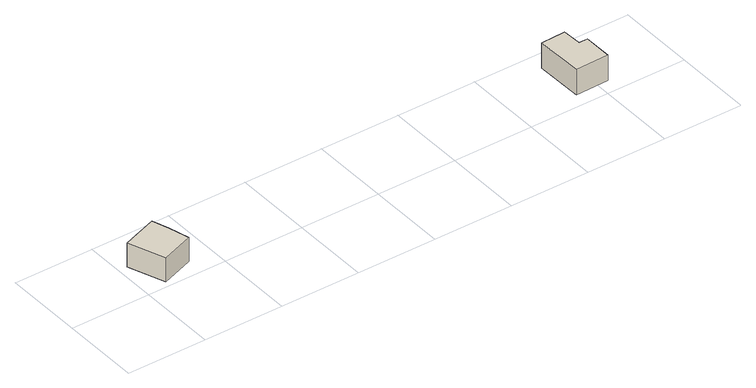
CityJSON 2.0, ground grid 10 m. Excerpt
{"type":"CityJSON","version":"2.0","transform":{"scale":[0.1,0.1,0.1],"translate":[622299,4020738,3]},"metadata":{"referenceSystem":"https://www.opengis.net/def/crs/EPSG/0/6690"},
"CityObjects":{
"building1":{"type":"Building","attributes":{"class":"3003","usage":"461","measuredHeight":6.6,"storeysAboveGround":9999,"RiverFloodingRiskAttribute.description":"1","RiverFloodingRiskAttribute.rank":"3","RiverFloodingRiskAttribute.depth":3.51,"RiverFloodingRiskAttribute.adminType":"2","RiverFloodingRiskAttribute.scale":"2","RiverFloodingRiskAttribute.duration":14.83,"BuildingDetailAttribute.buildingStructureType":"611","BuildingDetailAttribute.buildingStructureOrgType":"Null","BuildingDetailAttribute.urbanPlanType":"21","BuildingDetailAttribute.districtsAndZonesType":"5","BuildingDetailAttribute.landUseType":"211","BuildingDetailAttribute.orgUsage":"Null","BuildingDetailAttribute.specifiedBuildingCoverageRate":60,"BuildingDetailAttribute.specifiedFloorAreaRate":200,"BuildingDetailAttribute.surveyYear":2023,"BuildingIDAttribute.prefecture":"17","BuildingIDAttribute.city":"17206"},"geometry":[{"type":"Solid","lod":"1","boundaries":[[[[0,1,2,3,4,5]],[[4,6,7,5]],[[3,8,6,4]],[[2,9,8,3]],[[1,10,9,2]],[[0,11,10,1]],[[5,7,11,0]],[[6,8,9,10,11,7]]]]}]},
"building2":{"type":"Building","attributes":{"class":"3001","usage":"451","measuredHeight":3.5,"storeysAboveGround":9999,"RiverFloodingRiskAttribute.description":"1","RiverFloodingRiskAttribute.rank":"3","RiverFloodingRiskAttribute.depth":3.54,"RiverFloodingRiskAttribute.adminType":"2","RiverFloodingRiskAttribute.scale":"2","RiverFloodingRiskAttribute.duration":12.83,"BuildingDetailAttribute.buildingStructureType":"611","BuildingDetailAttribute.buildingStructureOrgType":"Null","BuildingDetailAttribute.urbanPlanType":"21","BuildingDetailAttribute.districtsAndZonesType":"Null","BuildingDetailAttribute.landUseType":"219","BuildingDetailAttribute.orgUsage":"20","BuildingDetailAttribute.specifiedBuildingCoverageRate":-9999,"BuildingDetailAttribute.specifiedFloorAreaRate":-9999,"BuildingDetailAttribute.surveyYear":2023,"BuildingIDAttribute.prefecture":"17","BuildingIDAttribute.city":"17206"},"geometry":[{"type":"Solid","lod":"1","boundaries":[[[[12,13,14,15,16,17]],[[16,18,19,17]],[[15,20,18,16]],[[14,21,20,15]],[[13,22,21,14]],[[12,23,22,13]],[[17,19,23,12]],[[18,20,21,22,23,19]]]]}]}
},
"vertices":[
[67,19,7],[26,4,7],[9,50,7],[25,56,7],[53,66,7],[60,45,7],[53,66,38],[60,45,38],[25,56,38],[9,50,38],[26,4,38],[67,19,38],
[603,55,4],[614,55,4],[614,19,4],[572,18,4],[571,78,4],[602,79,4],[571,78,37],[602,79,37],[572,18,37],[614,19,37],[614,55,37],[603,55,37]
]}
